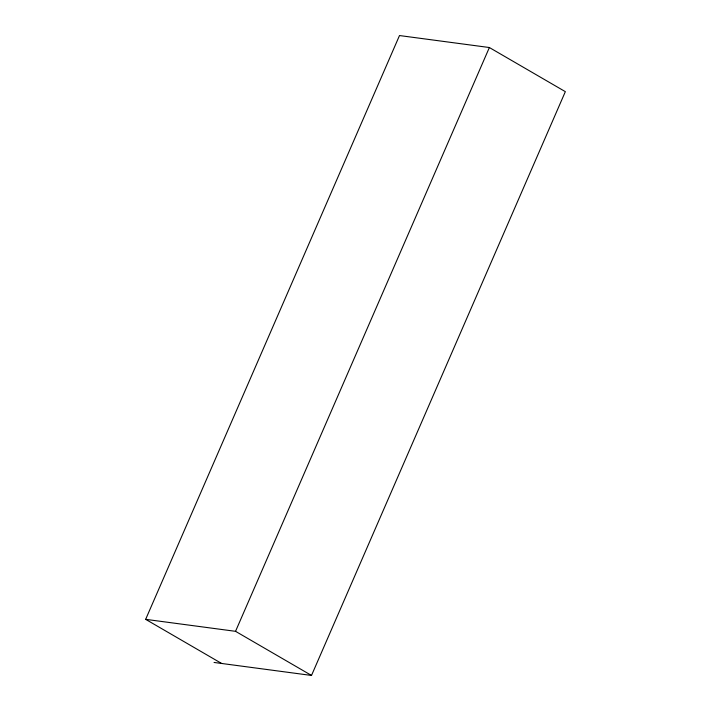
<?xml version="1.0" encoding="UTF-8"?>
<svg xmlns="http://www.w3.org/2000/svg" width="711" height="711" viewBox="0 0 711 711"><rect width="100%" height="100%" fill="white"/><g stroke="black" fill="none" stroke-linecap="round" stroke-linejoin="round"><path stroke-width="1.07" d="M221.628 663.47L145.657 619.343L399.493 35.55L489.372 47.53L565.343 91.657L311.507 675.45L214.055 662.456M145.657 619.343L235.537 631.324L489.372 47.53M235.537 631.324L311.507 675.45"/></g></svg>
